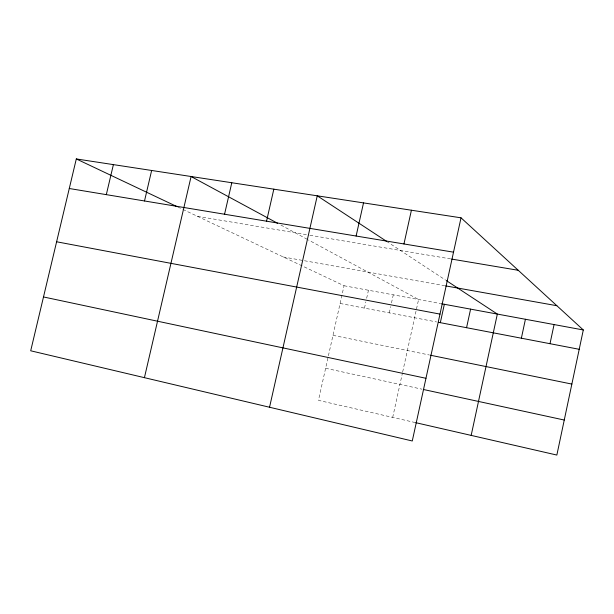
<?xml version="1.0" encoding="UTF-8"?>
<svg xmlns="http://www.w3.org/2000/svg" width="614" height="614" viewBox="0 0 614 614"><rect width="100%" height="100%" fill="white"/><g stroke="black" fill="none" stroke-linecap="round" stroke-linejoin="round"><path stroke-width="0.46" stroke-dasharray="3.07 2.3" d="M392.691 417.39L402.485 372.798M402.677 371.907L418.579 299.517L308.458 239.967M389.299 312.894L390.688 306.57M391.486 302.963L393.282 294.843M364.47 308.136L365.867 301.873M366.658 298.297L368.446 290.245M182.895 209.42L344.055 285.74L318.451 400.351L415.609 422.647M197.455 216.312L308.965 235.078M309.893 235.231L450.791 258.939M283.292 256.967L444.689 285.725M344.055 285.74L440.66 303.6M340.095 303.462L436.646 321.966M332.972 335.336L429.424 355.015M325.62 368.277L421.964 389.176M177.761 206.987L182.043 209.013M280.913 225.069L307.622 239.514M386.582 241.34L445.595 280.091"/><path stroke-width="0.92" d="M550.006 343.694L554.074 324.56M461.022 217.816L412.27 440.982L30.7 350.786L76.305 158.942L461.022 217.816L583.3 329.964L556.852 455.058L415.609 422.647M521.37 338.207L525.423 319.265M471.168 435.395L497.34 314.069L446.347 280.59M466.563 327.699L470.593 309.126M440.33 322.672L444.344 304.275M403.958 243.958L411.411 210.226M356.112 236.029L363.519 202.896M269.546 407.243L317.254 195.812L386.582 241.34M266.537 221.193L273.829 189.166M224.555 214.232L231.8 182.734M144.428 377.671L191.092 176.51L277.574 223.266M144.505 200.97L151.643 170.469M106.314 194.646L113.398 164.613M69.275 188.506L453.516 252.17M451.727 259.093L518.231 270.283M445.618 285.886L556.86 305.711M441.581 303.769L583.3 329.964M56.611 241.778L439.985 314.099M438.488 322.319L579.209 349.297M430.345 355.207L571.857 384.08M43.494 296.953L425.962 378.293M423.798 389.575L564.258 420.037M76.305 158.942L176.901 206.58"/></g></svg>
